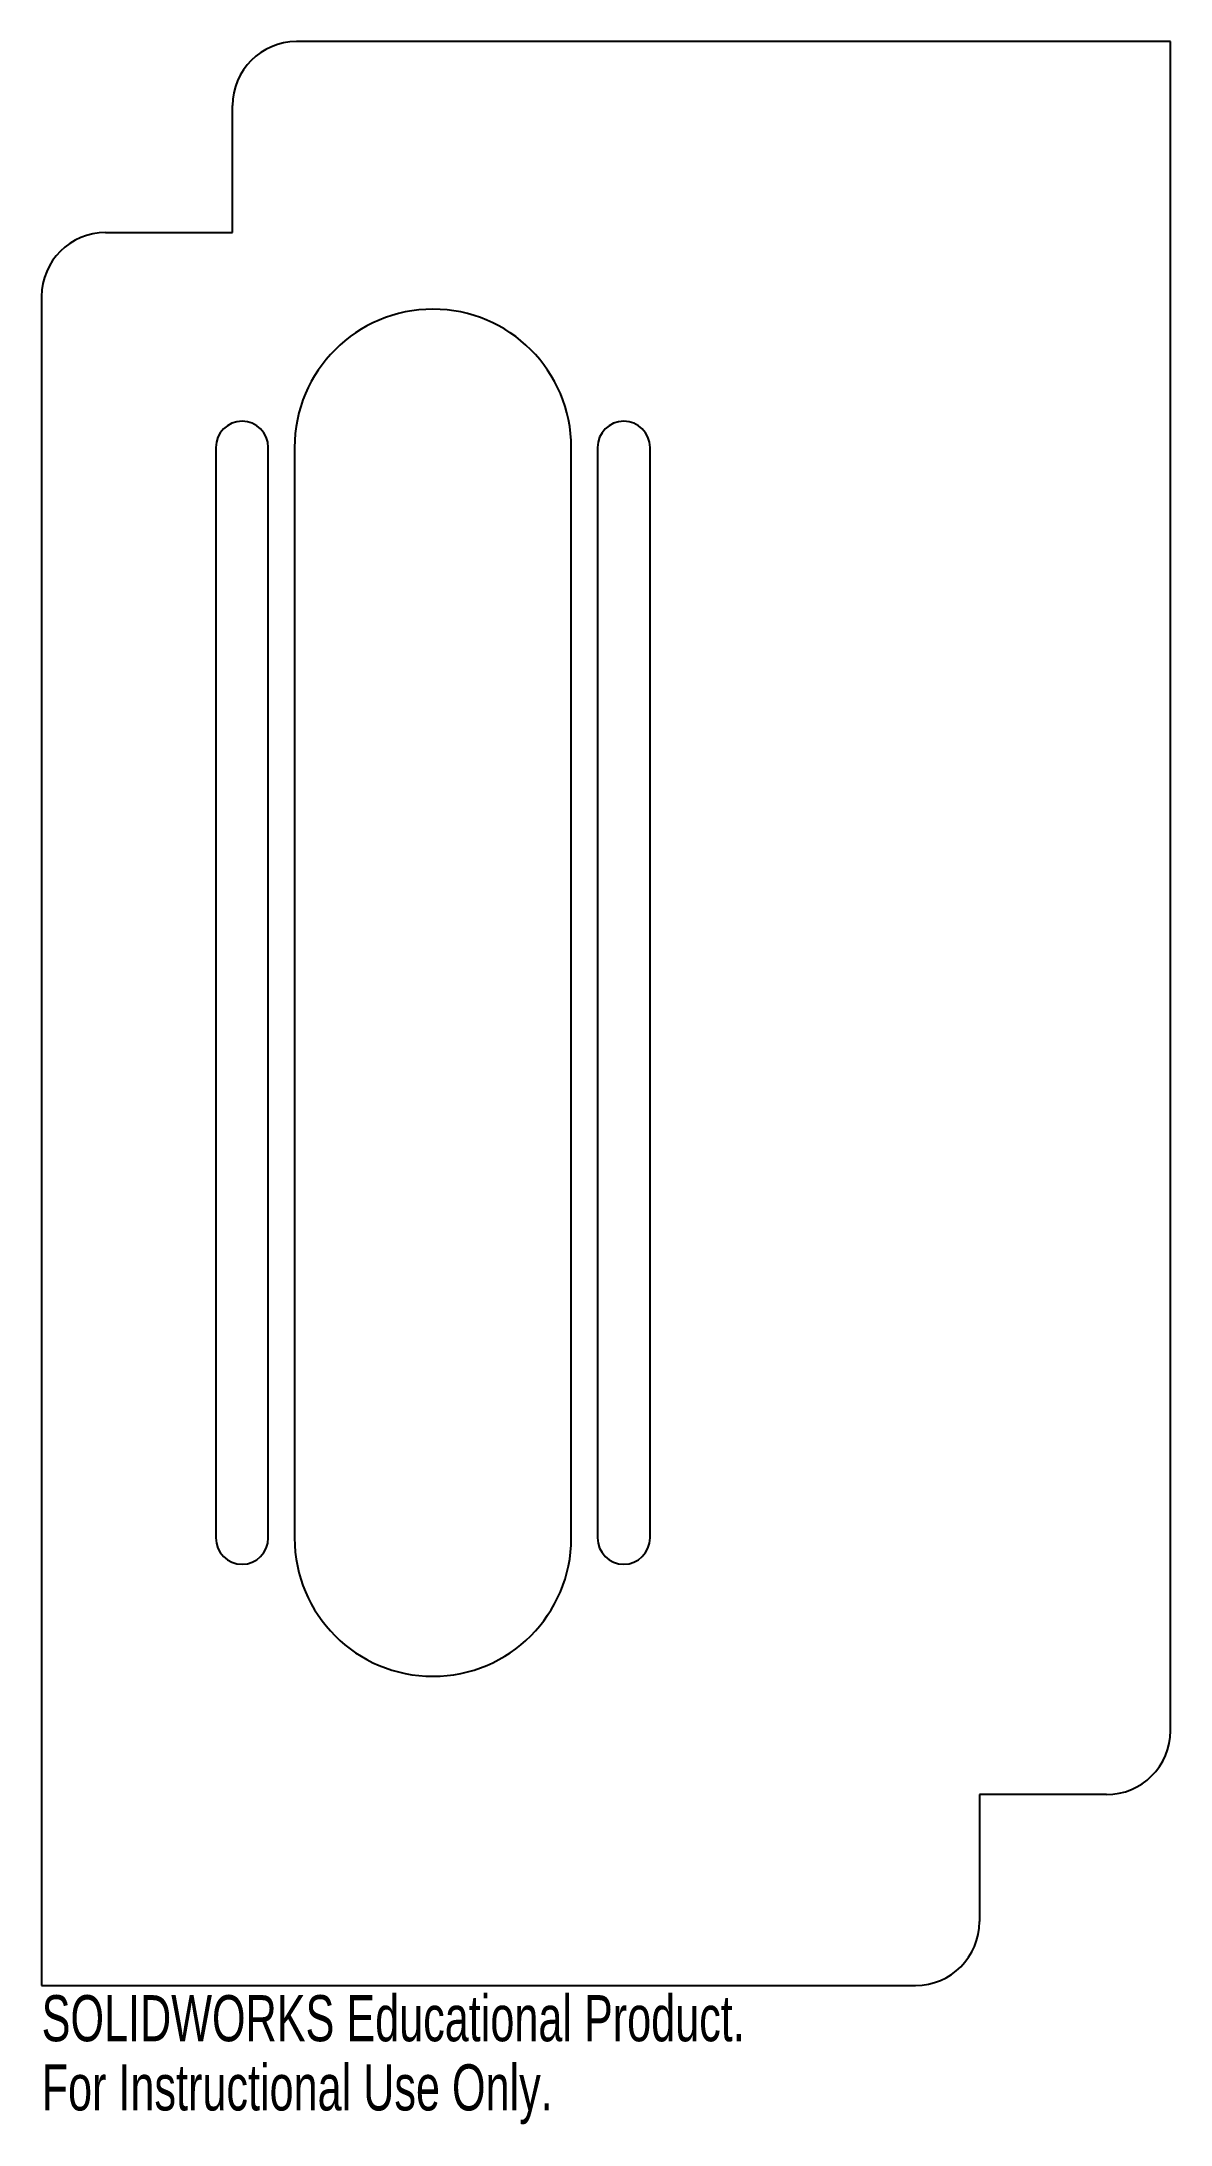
# Model space of a CAD drawing. Header units: millimetres. Extents: x 0 to 118, y -15 to 204.
import ezdxf

# ---------------------------------------------------------------- set-up
doc = ezdxf.new("R2010")
doc.units = ezdxf.units.MM
doc.styles.add('SLDTEXTSTYLE0', font='TXT', dxfattribs={"width": 0.7})

msp = doc.modelspace()

# ---------------------------------------------------------------- linework, layer by layer
at = {"color": 7, "linetype": 'Continuous', "lineweight": 25}
for p, q in [((118.28, 203.74), (26.7, 203.74)), ((118.28, 26.7), (118.28, 203.74)), ((20, 183.74), (20, 197.04)), ((6.7, 183.74), (20, 183.74)), ((0, 177.04), (0, 0)), ((18.25, 161.2), (18.25, 46.9)), ((23.75, 46.9), (23.75, 161.2)), ((26.5, 161.2), (26.5, 46.9)), ((55.5, 46.9), (55.5, 161.2)), ((58.25, 161.2), (58.25, 46.9)), ((63.75, 46.9), (63.75, 161.2)), ((111.58, 20), (98.28, 20)), ((98.28, 20), (98.28, 6.7)), ((0, 0), (91.58, 0))]:
    msp.add_line(p, q, dxfattribs=at)
for centre, radius, start, end in [((26.7, 197.04), 6.7, 90, 180), ((6.7, 177.04), 6.7, 90, 180), ((41, 161.2), 14.5, 0, 180), ((21, 161.2), 2.75, 0, 180), ((61, 161.2), 2.75, 0, 180), ((21, 46.9), 2.75, 180, 0), ((41, 46.9), 14.5, 180, 0), ((61, 46.9), 2.75, 180, 0), ((111.58, 26.7), 6.7, 270, 0), ((91.58, 6.7), 6.7, 270, 0)]:
    msp.add_arc(centre, radius, start, end, dxfattribs=at)

# ---------------------------------------------------------------- texts
at = {"color": 7, "linetype": 'Continuous', "char_height": 4.8336, "attachment_point": 1, "style": 'SLDTEXTSTYLE0'}
for s, insert in [('SOLIDWORKS Educational Product.', (0, -1.02)), ('For Instructional Use Only.', (0, -8.27))]:
    msp.add_mtext(s, dxfattribs=dict(at, insert=insert))

doc.saveas('drawing.dxf')
